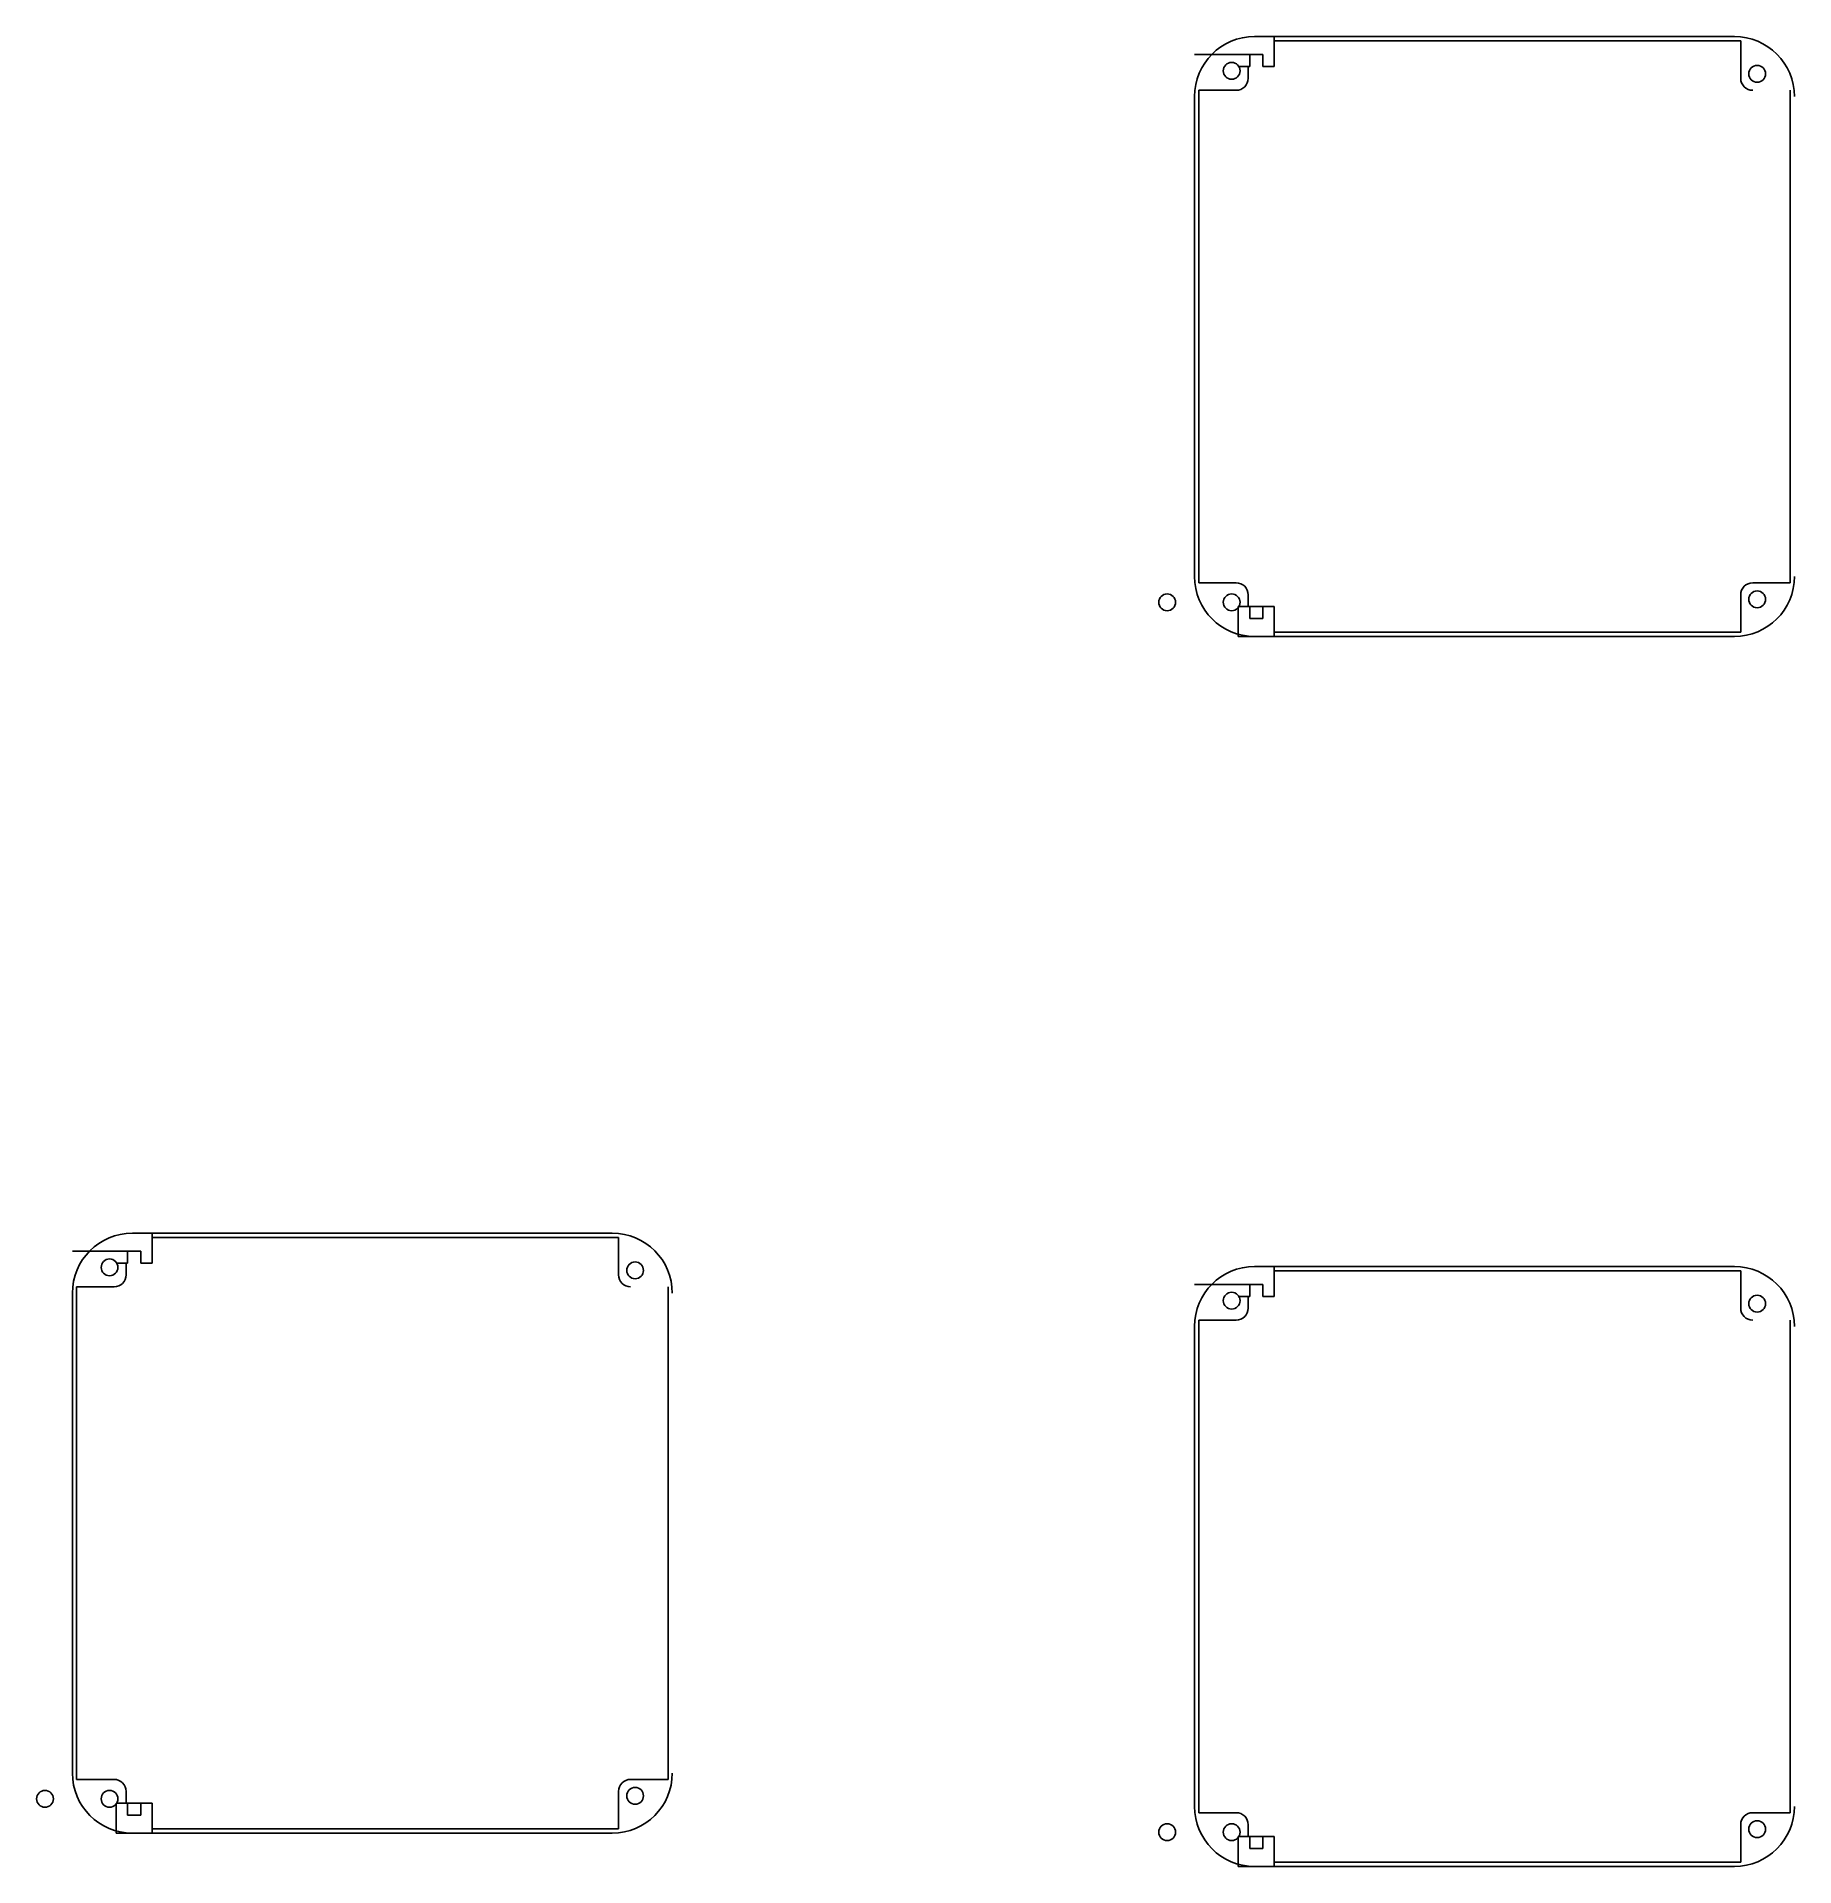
# Model space of a CAD drawing. Header units: inches. Extents: x -1109 to -816, y 244 to 549.
import ezdxf

# ---------------------------------------------------------------- set-up
doc = ezdxf.new("R2010")
doc.units = ezdxf.units.IN
doc.header["$MEASUREMENT"] = 0

msp = doc.modelspace()

# ---------------------------------------------------------------- linework, layer by layer
for p, q in [((-906.3, 548.58, 264.59), (-826.3, 548.58, 264.59)), ((-906, 548.58, 264.59), (-903, 548.58, 264.59)), ((-903, 543.58, 264.59), (-903, 548.58, 264.59)), ((-903, 548.58, 264.59), (-903, 548.58, 74.59)), ((-825.25, 547.88, 264.59), (-903, 547.88, 264.59)), ((-825.25, 542.88, 264.59), (-825.25, 547.88, 264.59)), ((-906.8, 545.58, 167.09), (-916.3, 545.58, 167.09)), ((-907.1, 543.58, 264.59), (-909, 543.58, 264.59)), ((-907.35, 542.88, 264.59), (-907.35, 543.58, 264.59)), ((-907.1, 545.58, 264.59), (-904.9, 545.58, 264.59)), ((-907.1, 545.58, 264.59), (-907.1, 543.58, 264.59)), ((-906, 545.58, 167.09), (-906.8, 545.58, 167.09)), ((-904.9, 545.58, 264.59), (-904.9, 543.58, 264.59)), ((-904.9, 543.58, 264.59), (-903, 543.58, 264.59)), ((-907.35, 542.88, 264.59), (-907.35, 541.63, 264.59)), ((-825.25, 542.88, 264.59), (-825.25, 541.63, 264.59)), ((-916.3, 498.58, 264.59), (-916.3, 538.58, 264.59)), ((-915.6, 457.53, 264.59), (-915.6, 539.63, 264.59)), ((-910.6, 539.63, 264.59), (-915.6, 539.63, 264.59)), ((-909.35, 539.63, 264.59), (-910.6, 539.63, 264.59)), ((-817, 539.63, 264.59), (-817, 457.53, 264.59)), ((-916.3, 458.58, 264.59), (-916.3, 498.58, 264.59)), ((-910.6, 457.53, 264.59), (-915.6, 457.53, 264.59)), ((-909.35, 457.53, 264.59), (-910.6, 457.53, 264.59)), ((-823.25, 457.53, 264.59), (-822, 457.53, 264.59)), ((-822, 457.53, 264.59), (-817, 457.53, 264.59)), ((-907.35, 454.28, 264.59), (-907.35, 455.53, 264.59)), ((-825.25, 454.28, 264.59), (-825.25, 455.53, 264.59)), ((-907.1, 453.58, 264.59), (-909, 453.58, 264.59)), ((-909, 448.58, 264.59), (-909, 453.58, 264.59)), ((-907.35, 454.28, 264.59), (-907.35, 453.58, 264.59)), ((-907.1, 451.58, 264.59), (-907.1, 453.58, 264.59)), ((-904.9, 451.58, 264.59), (-907.1, 451.58, 264.59)), ((-906, 451.58, 264.59), (-906.8, 451.58, 264.59)), ((-906, 451.58, 264.59), (-906.8, 451.58, 264.59)), ((-904.9, 451.58, 264.59), (-904.9, 453.58, 264.59)), ((-904.9, 453.58, 264.59), (-903, 453.58, 264.59)), ((-903, 448.58, 264.59), (-903, 453.58, 264.59)), ((-825.25, 454.28, 264.59), (-825.25, 449.28, 264.59)), ((-909, 448.58, 264.59), (-903, 448.58, 264.59)), ((-826.3, 448.58, 264.59), (-906.3, 448.58, 264.59)), ((-825.25, 449.28, 264.59), (-903, 449.28, 264.59)), ((-1093.35, 349.12, 264.59), (-1013.35, 349.12, 264.59)), ((-1093.05, 349.12, 264.59), (-1090.05, 349.12, 264.59)), ((-1090.05, 344.12, 264.59), (-1090.05, 349.12, 264.59)), ((-1090.05, 349.12, 264.59), (-1090.05, 349.12, 74.59)), ((-1012.3, 348.42, 264.59), (-1090.05, 348.42, 264.59)), ((-1012.3, 343.42, 264.59), (-1012.3, 348.42, 264.59)), ((-1093.85, 346.12, 167.09), (-1103.35, 346.12, 167.09)), ((-1094.15, 346.12, 264.59), (-1091.95, 346.12, 264.59)), ((-1094.15, 346.12, 264.59), (-1094.15, 344.12, 264.59)), ((-1093.05, 346.12, 167.09), (-1093.85, 346.12, 167.09)), ((-1091.95, 346.12, 264.59), (-1091.95, 344.12, 264.59)), ((-1094.15, 344.12, 264.59), (-1096.05, 344.12, 264.59)), ((-1094.4, 343.42, 264.59), (-1094.4, 344.12, 264.59)), ((-1094.4, 343.42, 264.59), (-1094.4, 342.17, 264.59)), ((-1091.95, 344.12, 264.59), (-1090.05, 344.12, 264.59)), ((-1012.3, 343.42, 264.59), (-1012.3, 342.17, 264.59)), ((-906.3, 343.57, 264.59), (-826.3, 343.57, 264.59)), ((-906, 343.57, 264.59), (-903, 343.57, 264.59)), ((-903, 338.57, 264.59), (-903, 343.57, 264.59)), ((-903, 343.57, 264.59), (-903, 343.57, 74.59)), ((-825.25, 342.87, 264.59), (-903, 342.87, 264.59)), ((-825.25, 337.87, 264.59), (-825.25, 342.87, 264.59)), ((-1103.35, 299.12, 264.59), (-1103.35, 339.12, 264.59)), ((-1102.65, 258.07, 264.59), (-1102.65, 340.17, 264.59)), ((-1097.65, 340.17, 264.59), (-1102.65, 340.17, 264.59)), ((-1096.4, 340.17, 264.59), (-1097.65, 340.17, 264.59)), ((-1004.05, 340.17, 264.59), (-1004.05, 258.07, 264.59)), ((-906.8, 340.57, 167.09), (-916.3, 340.57, 167.09)), ((-907.1, 338.57, 264.59), (-909, 338.57, 264.59)), ((-907.35, 337.87, 264.59), (-907.35, 338.57, 264.59)), ((-907.1, 340.57, 264.59), (-904.9, 340.57, 264.59)), ((-907.1, 340.57, 264.59), (-907.1, 338.57, 264.59)), ((-906, 340.57, 167.09), (-906.8, 340.57, 167.09)), ((-904.9, 340.57, 264.59), (-904.9, 338.57, 264.59)), ((-904.9, 338.57, 264.59), (-903, 338.57, 264.59)), ((-907.35, 337.87, 264.59), (-907.35, 336.62, 264.59)), ((-825.25, 337.87, 264.59), (-825.25, 336.62, 264.59)), ((-916.3, 293.57, 264.59), (-916.3, 333.57, 264.59)), ((-915.6, 252.52, 264.59), (-915.6, 334.62, 264.59)), ((-910.6, 334.62, 264.59), (-915.6, 334.62, 264.59)), ((-909.35, 334.62, 264.59), (-910.6, 334.62, 264.59)), ((-817, 334.62, 264.59), (-817, 252.52, 264.59)), ((-1103.35, 259.12, 264.59), (-1103.35, 299.12, 264.59)), ((-916.3, 253.57, 264.59), (-916.3, 293.57, 264.59)), ((-1097.65, 258.07, 264.59), (-1102.65, 258.07, 264.59)), ((-1096.4, 258.07, 264.59), (-1097.65, 258.07, 264.59)), ((-1010.3, 258.07, 264.59), (-1009.05, 258.07, 264.59)), ((-1009.05, 258.07, 264.59), (-1004.05, 258.07, 264.59)), ((-1094.15, 254.12, 264.59), (-1096.05, 254.12, 264.59)), ((-1096.05, 249.12, 264.59), (-1096.05, 254.12, 264.59)), ((-1094.4, 254.82, 264.59), (-1094.4, 256.07, 264.59)), ((-1094.4, 254.82, 264.59), (-1094.4, 254.12, 264.59)), ((-1094.15, 252.12, 264.59), (-1094.15, 254.12, 264.59)), ((-1091.95, 252.12, 264.59), (-1091.95, 254.12, 264.59)), ((-1091.95, 254.12, 264.59), (-1090.05, 254.12, 264.59)), ((-1090.05, 249.12, 264.59), (-1090.05, 254.12, 264.59)), ((-1012.3, 254.82, 264.59), (-1012.3, 256.07, 264.59)), ((-1012.3, 254.82, 264.59), (-1012.3, 249.82, 264.59)), ((-1091.95, 252.12, 264.59), (-1094.15, 252.12, 264.59)), ((-1093.05, 252.12, 264.59), (-1093.85, 252.12, 264.59)), ((-1093.05, 252.12, 264.59), (-1093.85, 252.12, 264.59)), ((-910.6, 252.52, 264.59), (-915.6, 252.52, 264.59)), ((-909.35, 252.52, 264.59), (-910.6, 252.52, 264.59)), ((-907.35, 249.27, 264.59), (-907.35, 250.52, 264.59)), ((-825.25, 249.27, 264.59), (-825.25, 250.52, 264.59)), ((-823.25, 252.52, 264.59), (-822, 252.52, 264.59)), ((-822, 252.52, 264.59), (-817, 252.52, 264.59)), ((-1096.05, 249.12, 264.59), (-1090.05, 249.12, 264.59)), ((-1013.35, 249.12, 264.59), (-1093.35, 249.12, 264.59)), ((-1012.3, 249.82, 264.59), (-1090.05, 249.82, 264.59)), ((-907.1, 248.57, 264.59), (-909, 248.57, 264.59)), ((-909, 243.57, 264.59), (-909, 248.57, 264.59)), ((-907.35, 249.27, 264.59), (-907.35, 248.57, 264.59)), ((-907.1, 246.57, 264.59), (-907.1, 248.57, 264.59)), ((-904.9, 246.57, 264.59), (-904.9, 248.57, 264.59)), ((-904.9, 248.57, 264.59), (-903, 248.57, 264.59)), ((-903, 243.57, 264.59), (-903, 248.57, 264.59)), ((-825.25, 249.27, 264.59), (-825.25, 244.27, 264.59)), ((-904.9, 246.57, 264.59), (-907.1, 246.57, 264.59)), ((-906, 246.57, 264.59), (-906.8, 246.57, 264.59)), ((-906, 246.57, 264.59), (-906.8, 246.57, 264.59)), ((-825.25, 244.27, 264.59), (-903, 244.27, 264.59)), ((-909, 243.57, 264.59), (-903, 243.57, 264.59)), ((-826.3, 243.57, 264.59), (-906.3, 243.57, 264.59))]:
    msp.add_line(p, q)
at = {"extrusion": (1, -6.12323e-17, 6.12323e-17)}
for p, q in [((-903, 543.58, 264.59), (-903, 548.58, 254.59)), ((-903, 453.58, 264.59), (-903, 448.58, 254.59)), ((-1090.05, 344.12, 264.59), (-1090.05, 349.12, 254.59)), ((-903, 338.57, 264.59), (-903, 343.57, 254.59)), ((-1090.05, 254.12, 264.59), (-1090.05, 249.12, 254.59)), ((-903, 248.57, 264.59), (-903, 243.57, 254.59))]:
    msp.add_line(p, q, dxfattribs=at)
at = {"extrusion": (1, -6.12323e-17, 1.49976e-32)}
for p, q in [((-906, 545.58, 264.59), (-906.8, 545.58, 264.59)), ((-906, 340.57, 264.59), (-906.8, 340.57, 264.59))]:
    msp.add_line(p, q, dxfattribs=at)
at = {"extrusion": (0, -1.22465e-16, -1)}
for p, q in [((-907.1, 453.58, 254.59), (-909, 453.58, 254.59)), ((-909, 448.58, 254.59), (-909, 453.58, 254.59)), ((-907.1, 453.58, 254.59), (-904.9, 453.58, 254.59)), ((-904.9, 453.58, 254.59), (-903, 453.58, 254.59)), ((-903, 448.58, 254.59), (-903, 453.58, 254.59)), ((-903, 448.58, 254.59), (-909, 448.58, 254.59)), ((-907.1, 248.57, 254.59), (-909, 248.57, 254.59)), ((-909, 243.57, 254.59), (-909, 248.57, 254.59)), ((-907.1, 248.57, 254.59), (-904.9, 248.57, 254.59)), ((-904.9, 248.57, 254.59), (-903, 248.57, 254.59)), ((-903, 243.57, 254.59), (-903, 248.57, 254.59)), ((-903, 243.57, 254.59), (-909, 243.57, 254.59))]:
    msp.add_line(p, q, dxfattribs=at)
at = {"extrusion": (1, -6.12323e-17, 0)}
msp.add_line((-1093.05, 346.12, 264.59), (-1093.85, 346.12, 264.59), dxfattribs=at)
at = {"extrusion": (1.22465e-16, -7.4988e-33, -1)}
for p, q in [((-1094.15, 254.12, 254.59), (-1096.05, 254.12, 254.59)), ((-1096.05, 249.12, 254.59), (-1096.05, 254.12, 254.59)), ((-1094.15, 254.12, 254.59), (-1091.95, 254.12, 254.59)), ((-1091.95, 254.12, 254.59), (-1090.05, 254.12, 254.59)), ((-1090.05, 249.12, 254.59), (-1090.05, 254.12, 254.59)), ((-1090.05, 249.12, 254.59), (-1096.05, 249.12, 254.59))]:
    msp.add_line(p, q, dxfattribs=at)
for centre in [(-910.1, 542.88, 264.59), (-822.5, 542.38, 264.59), (-920.86, 454.28, 264.59), (-910.1, 454.28, 264.59), (-822.5, 454.78, 264.59), (-1097.15, 343.42, 264.59), (-1009.55, 342.92, 264.59), (-910.1, 337.87, 264.59), (-822.5, 337.37, 264.59), (-1107.92, 254.82, 264.59), (-1097.15, 254.82, 264.59), (-1009.55, 255.32, 264.59), (-920.86, 249.27, 264.59), (-910.1, 249.27, 264.59), (-822.5, 249.77, 264.59)]:
    msp.add_circle(centre, 1.4)
for centre, radius, start, end in [((-906.3, 538.58, 264.59), 10, 90, 180), ((-826.3, 538.58, 264.59), 10, 0, 90), ((-909.35, 541.63, 264.59), 2, 270, 0), ((-909.35, 541.63, 264.59), 2, 270, 0), ((-823.25, 541.63, 264.59), 2, 180, 270), ((-823.25, 541.63, 264.59), 2, 180, 270), ((-906.3, 458.58, 264.59), 10, 180, 270), ((-909.35, 455.53, 264.59), 2, 0, 90), ((-826.3, 458.58, 264.59), 10, 270, 0), ((-823.25, 455.53, 264.59), 2, 90, 180), ((-1093.35, 339.12, 264.59), 10, 90, 180), ((-1013.35, 339.12, 264.59), 10, 0, 90), ((-1096.4, 342.17, 264.59), 2, 270, 0), ((-1096.4, 342.17, 264.59), 2, 270, 0), ((-1010.3, 342.17, 264.59), 2, 180, 270), ((-1010.3, 342.17, 264.59), 2, 180, 270), ((-906.3, 333.57, 264.59), 10, 90, 180), ((-826.3, 333.57, 264.59), 10, 0, 90), ((-909.35, 336.62, 264.59), 2, 270, 0), ((-909.35, 336.62, 264.59), 2, 270, 0), ((-823.25, 336.62, 264.59), 2, 180, 270), ((-823.25, 336.62, 264.59), 2, 180, 270), ((-1093.35, 259.12, 264.59), 10, 180, 270), ((-1096.4, 256.07, 264.59), 2, 0, 90), ((-1013.35, 259.12, 264.59), 10, 270, 0), ((-1010.3, 256.07, 264.59), 2, 90, 180), ((-906.3, 253.57, 264.59), 10, 180, 270), ((-826.3, 253.57, 264.59), 10, 270, 0), ((-909.35, 250.52, 264.59), 2, 0, 90), ((-823.25, 250.52, 264.59), 2, 90, 180)]:
    msp.add_arc(centre, radius, start, end)

doc.saveas('drawing.dxf')
